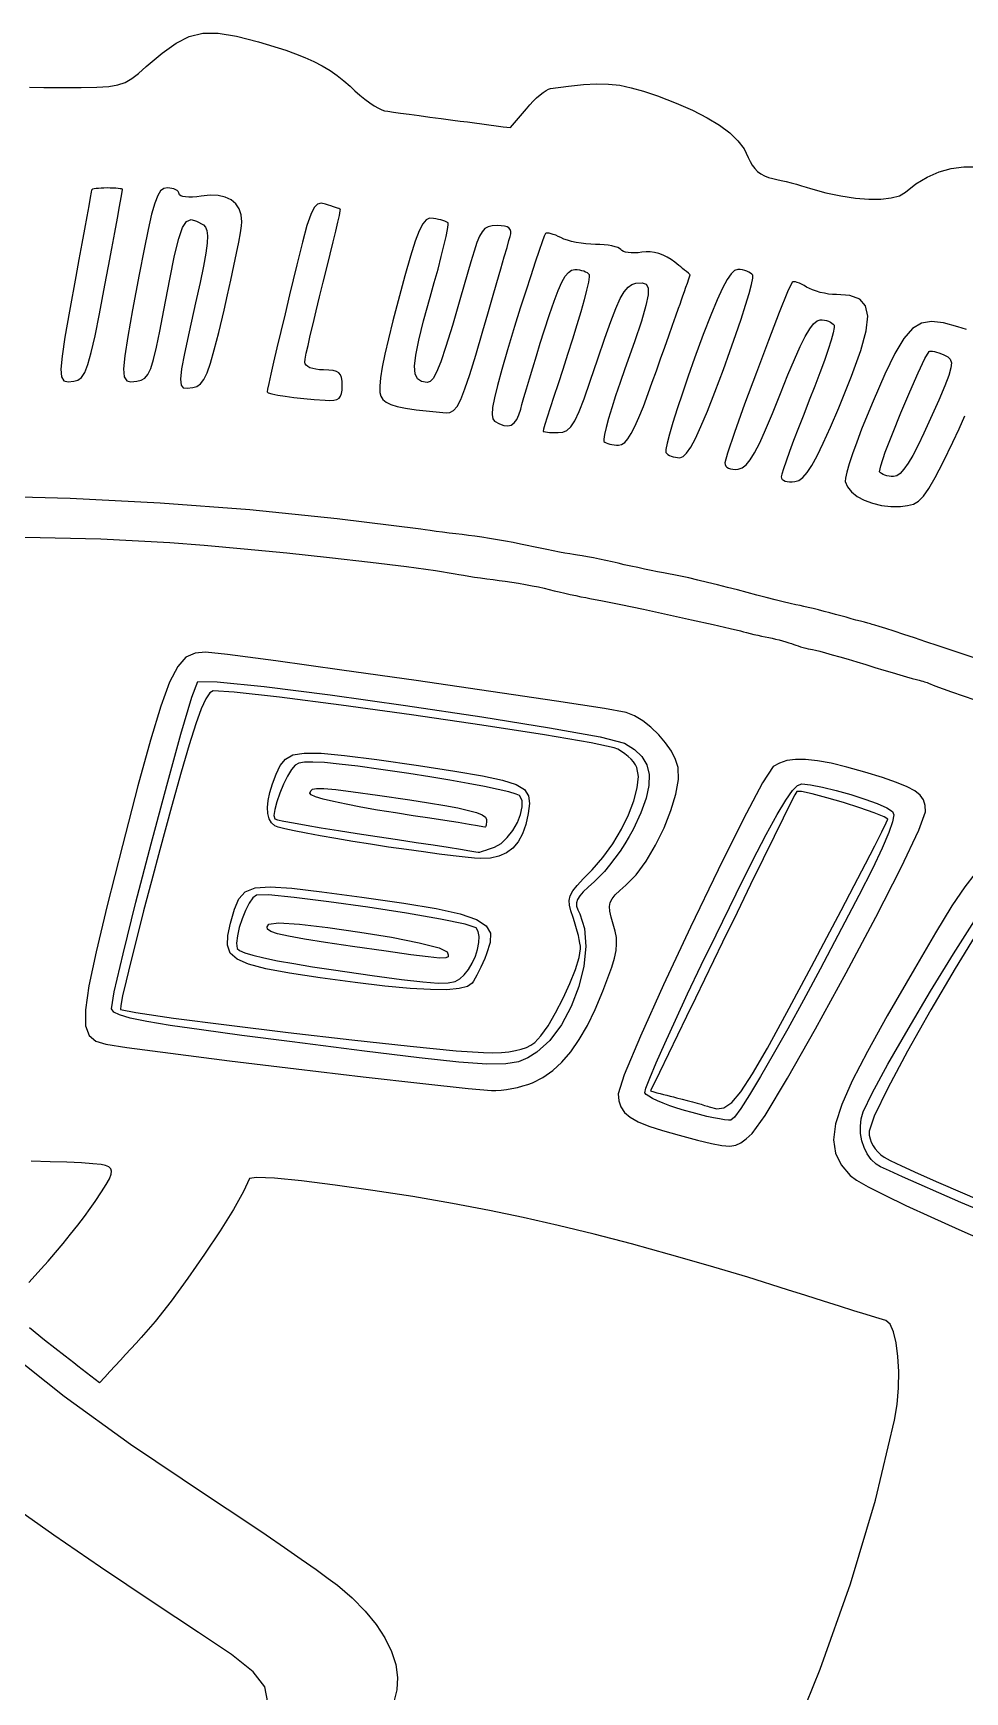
# Model space of a CAD drawing. Extents: x 7 to 348, y 3 to 340.
# Drawn here: x 180.3 to 222.2, y 265.6 to 340.3 of the extents above; entities that cross this region are included whole.
import ezdxf

# ---------------------------------------------------------------- set-up
doc = ezdxf.new("R2010")
doc.units = 0
doc.layers.get('0').update_dxf_attribs({"linetype": 'CONTINUOUS'})

msp = doc.modelspace()

# ---------------------------------------------------------------- linework, layer by layer
at = {"color": 7}
for points in [[(180.090061, 337.841666), (180.731578, 337.824976), (181.506137, 337.819994), (182.42048, 337.822167), (183.123061, 337.83592), (183.657756, 337.872059), (184.068443, 337.941397), (184.398999, 338.05475), (184.693295, 338.222931), (184.995216, 338.456754), (185.348632, 338.767034), (186.060416, 339.374979), (186.687737, 339.823063), (187.283288, 340.11742), (187.899765, 340.264181), (188.589869, 340.269481), (189.406293, 340.139451), (190.401736, 339.880224), (191.628889, 339.497934), (192.067143, 339.344609), (192.486785, 339.175548), (192.886104, 338.991708), (193.263376, 338.794048), (193.616893, 338.583526), (193.944934, 338.361101), (194.245783, 338.127732), (194.517727, 337.884377), (194.739692, 337.678161), (194.966409, 337.482417), (195.19151, 337.30167), (195.408629, 337.140446), (195.6114, 337.003267), (195.793453, 336.894659), (195.948424, 336.819147), (196.069949, 336.781254), (196.222685, 336.757231), (196.467109, 336.721468), (196.790584, 336.675703), (197.180471, 336.621673), (197.624133, 336.561116), (198.108928, 336.495768), (198.622223, 336.427368), (199.151373, 336.357653), (199.474322, 336.315355), (199.797269, 336.273056), (200.120219, 336.230757), (200.443169, 336.188458), (200.766118, 336.146159), (201.089065, 336.10386), (201.412015, 336.061561), (201.734965, 336.019262), (201.824717, 336.125928), (201.914472, 336.232593), (202.004224, 336.339259), (202.093977, 336.445925), (202.183732, 336.552591), (202.273484, 336.659256), (202.363239, 336.765922), (202.452992, 336.872588), (202.604723, 337.045121), (202.760766, 337.208242), (202.916671, 337.358225), (203.067982, 337.491347), (203.21025, 337.603881), (203.339025, 337.692103), (203.449854, 337.752289), (203.538286, 337.780714), (204.3423, 337.89241), (205.02433, 337.964688), (205.616389, 337.995318), (206.150498, 337.982067), (206.658681, 337.922709), (207.172955, 337.815011), (207.72534, 337.656742), (208.347855, 337.445673), (209.190723, 337.125289), (209.936453, 336.799422), (210.586264, 336.467249), (211.141375, 336.127944), (211.603011, 335.780684), (211.97239, 335.424645), (212.250728, 335.059003), (212.439253, 334.682935), (212.521983, 334.493957), (212.619909, 334.325451), (212.733311, 334.177174), (212.86247, 334.048883), (213.007674, 333.940335), (213.169198, 333.851286), (213.347328, 333.781493), (213.542344, 333.730712), (213.722441, 333.692059), (213.925841, 333.644821), (214.145557, 333.590831), (214.374611, 333.531922), (214.60602, 333.469928), (214.832802, 333.406682), (215.047977, 333.344017), (215.244559, 333.283767), (215.931155, 333.090719), (216.607983, 332.945359), (217.258062, 332.848367), (217.864413, 332.800423), (218.410062, 332.802201), (218.878026, 332.854394), (219.25133, 332.957675), (219.512992, 333.112726), (219.987735, 333.489708), (220.49451, 333.793739), (221.026073, 334.023317), (221.575184, 334.176941), (222.134597, 334.253108), (222.697068, 334.250314)], [(183.488626, 328.93), (183.647726, 329.781827), (183.796373, 330.579291), (183.931292, 331.304739), (184.049216, 331.940518), (184.146879, 332.468974), (184.22101, 332.872457), (184.268341, 333.133313), (184.285613, 333.233889), (184.272321, 333.248062), (184.232082, 333.261284), (184.167766, 333.273267), (184.08225, 333.283721), (183.9784, 333.292354), (183.859088, 333.298879), (183.727189, 333.303005), (183.585556, 333.304444), (183.443824, 333.302441), (183.311602, 333.296734), (183.191782, 333.287714), (183.087256, 333.275779), (183.000924, 333.261329), (182.935674, 333.244766), (182.894402, 333.226489), (182.880008, 333.206897), (182.865672, 333.110093), (182.824555, 332.870523), (182.759553, 332.504104), (182.673549, 332.026752), (182.569423, 331.454383), (182.450057, 330.802914), (182.318338, 330.088262), (182.177145, 329.326342), (181.889722, 327.766548), (181.683087, 326.585677), (181.556228, 325.732811), (181.508132, 325.157033), (181.537779, 324.807427), (181.644157, 324.633075), (181.82625, 324.583061), (182.083041, 324.606468), (182.273925, 324.658242), (182.436714, 324.776567), (182.583288, 324.99798), (182.725528, 325.35901), (182.875304, 325.896193), (183.044499, 326.646061), (183.244987, 327.645148), (183.488626, 328.93)], [(188.847315, 327.801111), (189.007637, 328.493676), (189.15737, 329.163469), (189.293221, 329.794136), (189.411904, 330.369325), (189.510128, 330.872681), (189.584604, 331.287851), (189.632048, 331.598482), (189.649179, 331.788221), (189.618894, 332.101531), (189.525487, 332.370251), (189.372119, 332.592403), (189.161951, 332.766008), (188.898146, 332.889088), (188.583864, 332.959665), (188.222266, 332.97576), (187.816515, 332.935394), (187.61857, 332.90867), (187.433907, 332.894175), (187.266563, 332.891466), (187.120584, 332.900139), (187.000007, 332.919753), (186.908877, 332.94988), (186.851236, 332.99009), (186.831114, 333.039955), (186.82022, 333.093083), (186.789026, 333.142647), (186.739713, 333.187562), (186.674464, 333.226743), (186.595467, 333.259105), (186.50491, 333.283566), (186.404981, 333.299037), (186.297872, 333.304444), (186.136971, 333.275354), (185.994424, 333.169966), (185.861362, 332.961113), (185.728912, 332.62162), (185.58821, 332.124319), (185.43038, 331.442038), (185.246558, 330.547605), (185.027872, 329.41385), (184.728395, 327.820177), (184.513037, 326.615221), (184.380649, 325.746447), (184.330097, 325.161315), (184.360233, 324.80729), (184.469919, 324.631835), (184.658008, 324.582411), (184.923362, 324.606482), (185.117303, 324.65253), (185.279307, 324.747264), (185.419292, 324.916811), (185.547178, 325.187295), (185.672877, 325.584841), (185.806311, 326.135576), (185.957396, 326.865624), (186.136049, 327.801111), (186.402461, 329.203513), (186.620743, 330.265578), (186.808717, 331.02574), (186.984205, 331.522432), (187.165036, 331.794087), (187.369029, 331.879138), (187.614007, 331.81602), (187.917796, 331.643165), (188.017415, 331.545551), (188.07984, 331.388877), (188.103123, 331.153884), (188.085343, 330.821313), (188.024584, 330.371903), (187.918894, 329.786397), (187.766342, 329.045533), (187.56499, 328.130053), (187.273983, 326.827599), (187.064664, 325.85283), (186.935536, 325.160008), (186.885103, 324.703395), (186.911858, 324.437253), (187.014316, 324.315841), (187.190975, 324.293424), (187.440336, 324.324261), (187.624785, 324.375118), (187.786476, 324.485442), (187.935562, 324.680319), (188.082199, 324.984839), (188.236538, 325.42409), (188.408728, 326.02316), (188.608925, 326.807138), (188.847315, 327.801111)], [(194.168889, 324.414444), (194.161833, 324.615822), (194.137139, 324.776042), (194.089514, 324.899514), (194.013667, 324.990648), (193.904306, 325.053854), (193.756139, 325.093542), (193.563875, 325.114121), (193.322222, 325.12), (193.144563, 325.126742), (192.982624, 325.146266), (192.838917, 325.177517), (192.71595, 325.21944), (192.616238, 325.270982), (192.54229, 325.331089), (192.496618, 325.398706), (192.481745, 325.472779), (192.499835, 325.609711), (192.549283, 325.865172), (192.62668, 326.224439), (192.728616, 326.672786), (192.851676, 327.195492), (192.992448, 327.777832), (193.147524, 328.405082), (193.313487, 329.06252), (193.47819, 329.713658), (193.629647, 330.322851), (193.764704, 330.876644), (193.880198, 331.361577), (193.972976, 331.764194), (194.039879, 332.071037), (194.077745, 332.268648), (194.083418, 332.343571), (194.059824, 332.356238), (194.013819, 332.37542), (193.948123, 332.400171), (193.865458, 332.429547), (193.768545, 332.462599), (193.66011, 332.498381), (193.542872, 332.535946), (193.419558, 332.574349), (193.223749, 332.615754), (193.058014, 332.580421), (192.906311, 332.428107), (192.752593, 332.118566), (192.580824, 331.611554), (192.37496, 330.866825), (192.118959, 329.844136), (191.79678, 328.50324), (191.592979, 327.645708), (191.402849, 326.841393), (191.230555, 326.108209), (191.080252, 325.464067), (190.956108, 324.926879), (190.862283, 324.514556), (190.802935, 324.245011), (190.782219, 324.136156), (190.840803, 324.089781), (191.006386, 324.038544), (191.263716, 323.984679), (191.59754, 323.930418), (191.992611, 323.877992), (192.433674, 323.829634), (192.905479, 323.787578), (193.392775, 323.754054), (193.613247, 323.747238), (193.788998, 323.757917), (193.924753, 323.790111), (194.025235, 323.847837), (194.095167, 323.935115), (194.13927, 324.055962), (194.162271, 324.214399), (194.168889, 324.414444)], [(200.501563, 326.883889), (200.722216, 327.645145), (200.93336, 328.374816), (201.129996, 329.055539), (201.307121, 329.669951), (201.459742, 330.200689), (201.58285, 330.630389), (201.671453, 330.941688), (201.720546, 331.117222), (201.747216, 331.246445), (201.749192, 331.353088), (201.724751, 331.4388), (201.671815, 331.50523), (201.588438, 331.554027), (201.47267, 331.586839), (201.322559, 331.605319), (201.136275, 331.611111), (200.920533, 331.600017), (200.742053, 331.558584), (200.591948, 331.474589), (200.461318, 331.335808), (200.341272, 331.130016), (200.222922, 330.844989), (200.09737, 330.468503), (199.955723, 329.988334), (199.495258, 328.38155), (199.125563, 327.121487), (198.831824, 326.167311), (198.599213, 325.478189), (198.412907, 325.013286), (198.258083, 324.731769), (198.119921, 324.592804), (197.983594, 324.555556), (197.727341, 324.59056), (197.547873, 324.709868), (197.446, 324.934921), (197.422519, 325.28716), (197.478266, 325.788027), (197.61404, 326.458963), (197.830652, 327.321411), (198.128913, 328.396811), (198.311556, 329.046969), (198.477525, 329.657797), (198.623507, 330.21562), (198.746186, 330.706761), (198.842243, 331.117546), (198.908365, 331.434298), (198.94123, 331.643344), (198.937533, 331.731006), (198.903646, 331.754823), (198.850007, 331.780883), (198.779367, 331.808343), (198.694472, 331.836359), (198.598073, 331.864082), (198.49292, 331.89067), (198.381758, 331.915277), (198.267337, 331.937059), (198.09458, 331.940674), (197.938904, 331.867795), (197.788093, 331.689856), (197.629921, 331.378291), (197.452175, 330.904534), (197.242633, 330.240018), (196.989076, 329.356177), (196.679287, 328.224444), (196.440826, 327.320605), (196.242762, 326.52286), (196.085006, 325.830732), (195.967471, 325.24374), (195.890069, 324.761405), (195.852714, 324.383247), (195.855254, 324.108786), (195.897726, 323.937542), (195.999083, 323.78936), (196.145528, 323.664743), (196.352558, 323.559763), (196.635669, 323.470489), (197.010359, 323.392993), (197.492126, 323.323347), (198.096463, 323.257621), (198.838871, 323.191887), (199.016894, 323.203918), (199.178737, 323.289529), (199.33675, 323.476139), (199.503276, 323.791169), (199.690668, 324.26204), (199.91127, 324.91617), (200.177431, 325.780979), (200.501563, 326.883889)], [(207.937314, 324.061667), (208.11674, 324.560089), (208.304946, 325.084437), (208.496326, 325.618991), (208.685271, 326.148029), (208.866176, 326.655829), (209.033432, 327.126673), (209.181429, 327.544837), (209.30456, 327.894601), (209.370518, 328.082676), (209.436476, 328.270751), (209.502434, 328.458826), (209.56839, 328.646901), (209.634348, 328.834976), (209.700306, 329.023051), (209.766264, 329.211126), (209.832222, 329.399201), (209.745351, 329.469794), (209.658483, 329.540387), (209.571615, 329.61098), (209.484745, 329.681572), (209.397874, 329.752165), (209.311006, 329.822758), (209.224138, 329.893351), (209.137267, 329.963944), (208.965058, 330.091312), (208.786699, 330.198866), (208.603192, 330.286306), (208.415526, 330.353337), (208.224696, 330.399659), (208.031698, 330.424975), (207.837526, 330.428988), (207.643174, 330.4114), (207.479677, 330.392638), (207.321415, 330.384414), (207.172264, 330.386248), (207.036091, 330.397647), (206.916774, 330.418134), (206.818185, 330.447224), (206.744203, 330.484434), (206.698695, 330.52928), (206.6493, 330.57652), (206.564171, 330.620591), (206.447963, 330.660528), (206.305331, 330.695367), (206.140931, 330.724143), (205.959419, 330.745891), (205.765451, 330.759646), (205.563679, 330.764444), (205.35324, 330.77067), (205.134424, 330.788515), (204.913634, 330.816729), (204.697265, 330.854061), (204.491714, 330.899258), (204.303376, 330.951069), (204.138654, 331.008243), (204.003941, 331.069529), (203.886861, 331.128249), (203.772677, 331.178069), (203.664239, 331.218254), (203.564405, 331.248068), (203.476027, 331.266777), (203.401955, 331.273643), (203.345051, 331.267931), (203.308162, 331.248903), (203.257235, 331.141084), (203.160091, 330.88089), (203.022406, 330.48543), (202.849855, 329.971809), (202.648114, 329.357137), (202.422859, 328.658521), (202.179764, 327.893068), (201.924505, 327.077887), (201.600782, 326.020877), (201.342952, 325.140918), (201.148089, 324.424284), (201.013277, 323.85725), (200.935587, 323.426091), (200.912106, 323.117082), (200.939905, 322.916499), (201.016063, 322.810615), (201.241657, 322.685851), (201.44232, 322.614954), (201.619417, 322.598554), (201.774321, 322.637285), (201.908396, 322.731775), (202.023009, 322.882655), (202.119535, 323.090556), (202.199336, 323.356109), (202.255075, 323.568176), (202.341271, 323.874582), (202.453593, 324.26086), (202.587708, 324.71254), (202.739286, 325.215152), (202.903991, 325.754227), (203.077499, 326.315295), (203.255471, 326.883887), (203.492379, 327.618236), (203.69981, 328.219145), (203.883246, 328.697563), (204.048162, 329.06444), (204.20004, 329.330728), (204.344355, 329.507376), (204.486589, 329.605334), (204.632219, 329.635556), (204.737468, 329.631032), (204.84106, 329.618069), (204.94034, 329.597577), (205.032655, 329.570461), (205.115352, 329.537632), (205.185778, 329.499999), (205.241277, 329.458471), (205.279199, 329.413956), (205.284138, 329.300521), (205.245149, 329.061467), (205.166189, 328.711552), (205.051231, 328.265535), (204.904247, 327.738175), (204.72921, 327.14423), (204.530085, 326.49846), (204.310852, 325.815622), (204.088766, 325.135868), (203.881468, 324.498933), (203.693505, 323.918957), (203.529421, 323.410079), (203.39376, 322.986438), (203.291067, 322.662175), (203.225891, 322.451427), (203.202777, 322.368334), (203.216183, 322.354161), (203.255575, 322.340939), (203.318178, 322.328955), (203.401216, 322.318502), (203.501902, 322.309869), (203.617455, 322.303344), (203.745095, 322.299218), (203.882041, 322.297778), (204.095607, 322.316648), (204.281524, 322.392078), (204.454994, 322.55231), (204.631231, 322.825584), (204.825445, 323.240139), (205.052843, 323.824216), (205.328636, 324.606053), (205.668033, 325.613891), (205.985367, 326.551816), (206.253072, 327.303186), (206.481291, 327.888115), (206.680158, 328.32672), (206.859813, 328.639114), (207.030393, 328.845413), (207.202038, 328.965732), (207.384887, 329.020186), (207.658693, 329.03863), (207.844895, 328.97927), (207.939296, 328.809653), (207.937602, 328.497328), (207.835819, 328.009843), (207.629653, 327.314745), (207.314904, 326.379582), (206.887386, 325.171902), (206.667811, 324.545826), (206.469657, 323.955062), (206.296782, 323.413019), (206.153046, 322.933104), (206.042305, 322.528726), (205.968417, 322.213292), (205.935244, 322.000211), (205.946646, 321.90289), (205.990723, 321.86883), (206.051204, 321.837055), (206.12538, 321.80826), (206.210543, 321.783142), (206.30399, 321.762396), (206.403005, 321.746716), (206.504884, 321.736798), (206.606919, 321.733338), (206.741883, 321.763589), (206.879791, 321.857843), (207.023648, 322.021356), (207.176455, 322.259379), (207.341216, 322.577169), (207.520927, 322.979978), (207.718595, 323.473061), (207.937314, 324.061667)], [(211.32318, 325.142141), (211.616863, 325.945591), (211.8845, 326.705402), (212.120689, 327.404209), (212.320028, 328.024649), (212.477107, 328.549359), (212.586525, 328.960975), (212.642876, 329.242134), (212.640618, 329.375474), (212.598059, 329.427719), (212.538496, 329.476459), (212.464658, 329.520627), (212.379266, 329.559157), (212.285044, 329.590981), (212.184714, 329.615035), (212.081, 329.630249), (211.976767, 329.635556), (211.826825, 329.591223), (211.66521, 329.447906), (211.484365, 329.190125), (211.276729, 328.802401), (211.034746, 328.269254), (210.750858, 327.575206), (210.417509, 326.704778), (210.027139, 325.642489), (209.739625, 324.835463), (209.477257, 324.073098), (209.245361, 323.372759), (209.049262, 322.751808), (208.894276, 322.227609), (208.785734, 321.817525), (208.728956, 321.53892), (208.729239, 321.409156), (208.768936, 321.360891), (208.82505, 321.315865), (208.894988, 321.275061), (208.976155, 321.239467), (209.065961, 321.210067), (209.161812, 321.187848), (209.261117, 321.173793), (209.361284, 321.168888), (209.504396, 321.217046), (209.664901, 321.369474), (209.848687, 321.63811), (210.061652, 322.034889), (210.309689, 322.571746), (210.598687, 323.260616), (210.934546, 324.113436), (211.32318, 325.142141)], [(216.510895, 323.417816), (217.090992, 324.842387), (217.502726, 325.984897), (217.745502, 326.87374), (217.818724, 327.537307), (217.721798, 328.00399), (217.454127, 328.302183), (217.015116, 328.460278), (216.40417, 328.506667), (216.233482, 328.513649), (216.052631, 328.533661), (215.867124, 328.565298), (215.68246, 328.607158), (215.504147, 328.657837), (215.337686, 328.715933), (215.188583, 328.780043), (215.062339, 328.848762), (214.950223, 328.91482), (214.84161, 328.971299), (214.739166, 329.017333), (214.645553, 329.052053), (214.563435, 329.074591), (214.495479, 329.08408), (214.444351, 329.079649), (214.412711, 329.060432), (214.212706, 328.635867), (213.8366, 327.70729), (213.346916, 326.442307), (212.80617, 325.008528), (212.276876, 323.573559), (211.821556, 322.305009), (211.502727, 321.370486), (211.382906, 320.937598), (211.394477, 320.860243), (211.427497, 320.793382), (211.480324, 320.737779), (211.551328, 320.694198), (211.638876, 320.663403), (211.741343, 320.646159), (211.85709, 320.64323), (211.984494, 320.655377), (212.161292, 320.71369), (212.337825, 320.845152), (212.522988, 321.065659), (212.725672, 321.391105), (212.954771, 321.837387), (213.219177, 322.420399), (213.52779, 323.156038), (213.889494, 324.060198), (214.223936, 324.893738), (214.51901, 325.593676), (214.778452, 326.166952), (215.005988, 326.620506), (215.205347, 326.961279), (215.38026, 327.19621), (215.534457, 327.33224), (215.671668, 327.376309), (215.770598, 327.371649), (215.868814, 327.357716), (215.963746, 327.335502), (216.052815, 327.305997), (216.133451, 327.270189), (216.203081, 327.229072), (216.259133, 327.183634), (216.299031, 327.134867), (216.303434, 327.021971), (216.257725, 326.79274), (216.166477, 326.461049), (216.03425, 326.040776), (215.865608, 325.545799), (215.665115, 324.989995), (215.437325, 324.387242), (215.186808, 323.751418), (214.933225, 323.114324), (214.696655, 322.507935), (214.482276, 321.946384), (214.295262, 321.443802), (214.140796, 321.014322), (214.024052, 320.672076), (213.950209, 320.431197), (213.924442, 320.305816), (213.936916, 320.246375), (213.972651, 320.19448), (214.029146, 320.151012), (214.103898, 320.116853), (214.194398, 320.092884), (214.298143, 320.079987), (214.412627, 320.079055), (214.535343, 320.090945), (214.715203, 320.14891), (214.896364, 320.279043), (215.087759, 320.496389), (215.298322, 320.815989), (215.536983, 321.252891), (215.812678, 321.822136), (216.134338, 322.538769), (216.510895, 323.417816)], [(222.255145, 326.931571), (221.873132, 327.057481), (221.223016, 327.237628), (220.686497, 327.303107), (220.231504, 327.225826), (219.825962, 326.97769), (219.437797, 326.530605), (219.034936, 325.856476), (218.585302, 324.927211), (218.056827, 323.714715), (217.789131, 323.070192), (217.542897, 322.450717), (217.323266, 321.871146), (217.135374, 321.346341), (216.98436, 320.89116), (216.875366, 320.520461), (216.813525, 320.249104), (216.803986, 320.091948), (216.89986, 319.851278), (217.083431, 319.627765), (217.341487, 319.427333), (217.660818, 319.255906), (218.028212, 319.119408), (218.430461, 319.023762), (218.854353, 318.974892), (219.286675, 318.978722), (219.607469, 319.011801), (219.87142, 319.078092), (220.103316, 319.207972), (220.327948, 319.431819), (220.570106, 319.780012), (220.854572, 320.282928), (221.206139, 320.970946), (221.649586, 321.874444)], [(218.348151, 320.533889), (218.400111, 320.805652), (218.606949, 321.411206), (218.923627, 322.241379), (219.305116, 323.186996), (219.706371, 324.138885), (220.082364, 324.987871), (220.388059, 325.624783), (220.578418, 325.940445), (220.612597, 325.958298), (220.66631, 325.964854), (220.73682, 325.960691), (220.821385, 325.946386), (220.917276, 325.922518), (221.021755, 325.889668), (221.132081, 325.848413), (221.245523, 325.799333), (221.417221, 325.708329), (221.530689, 325.599704), (221.579748, 325.444081), (221.558214, 325.212081), (221.45991, 324.874328), (221.278662, 324.401445), (221.008284, 323.764053), (220.642601, 322.932777), (220.345454, 322.276904), (220.08069, 321.72597), (219.84488, 321.274586), (219.634587, 320.917359), (219.446376, 320.6489), (219.276817, 320.463818), (219.122475, 320.356722), (218.979919, 320.322222), (218.875599, 320.326543), (218.773335, 320.338924), (218.675729, 320.358499), (218.585361, 320.384399), (218.504829, 320.415756), (218.436723, 320.451702), (218.383635, 320.491369), (218.348151, 320.533889)], [(221.649586, 321.874444), (221.926723, 322.461816), (222.186607, 323.048499)], [(222.56117, 312.184934), (222.060079, 312.347221), (221.52868, 312.521992), (220.98, 312.705143), (220.435661, 312.887591), (219.916705, 313.060348), (219.435288, 313.219448), (219.003564, 313.360935), (218.633683, 313.480837), (218.337805, 313.575198), (218.128082, 313.640049), (218.016667, 313.671433), (217.936933, 313.690878), (217.818008, 313.721496), (217.665681, 313.761735), (217.485736, 313.810026), (217.283964, 313.864814), (217.066151, 313.924529), (216.838087, 313.987612), (216.605556, 314.052498), (216.364385, 314.118998), (216.111557, 314.186708), (215.854593, 314.253742), (215.601022, 314.31821), (215.358362, 314.378224), (215.134142, 314.4319), (214.935884, 314.477346), (214.771111, 314.512678), (214.586179, 314.553005), (214.330139, 314.612762), (214.014569, 314.689067), (213.651042, 314.779022), (213.251136, 314.879739), (212.826425, 314.988327), (212.388484, 315.101896), (211.948889, 315.21755), (211.503534, 315.333755), (211.049085, 315.448899), (210.598275, 315.559976), (210.163833, 315.663986), (209.758497, 315.757933), (209.394998, 315.838806), (209.086069, 315.903613), (208.844444, 315.949344), (208.6201, 315.989708), (208.360699, 316.039122), (208.075499, 316.095665), (207.773764, 316.157418), (207.464753, 316.222453), (207.157726, 316.288852), (206.861943, 316.354689), (206.586667, 316.418045), (206.316529, 316.47995), (206.035473, 316.541627), (205.751729, 316.601452), (205.473523, 316.657788), (205.209084, 316.709008), (204.966638, 316.753479), (204.754415, 316.789571), (204.580642, 316.815654), (204.405174, 316.841842), (204.188094, 316.878237), (203.937972, 316.923187), (203.663369, 316.975039), (203.372864, 317.032143), (203.075018, 317.092844), (202.7784, 317.155493), (202.49158, 317.218436), (202.193339, 317.282457), (201.863991, 317.348195), (201.514394, 317.413781), (201.155416, 317.477346), (200.797919, 317.537023), (200.452767, 317.590941), (200.130825, 317.637233), (199.842953, 317.674031), (199.565373, 317.707117), (199.272934, 317.742772), (198.974425, 317.779874), (198.678642, 317.817301), (198.394382, 317.853928), (198.130439, 317.888634), (197.895608, 317.920295), (197.698682, 317.947789), (193.943848, 318.425502), (190.004632, 318.816879), (185.96783, 319.118459), (181.920233, 319.326779), (177.948635, 319.438376)], [(179.877585, 317.599237), (183.307987, 317.512308), (186.402909, 317.353414), (187.95996, 317.2336), (189.752187, 317.073421), (191.668959, 316.885014), (193.599644, 316.680514), (195.433609, 316.472058), (197.060222, 316.271776), (198.368852, 316.091811), (199.248863, 315.944297), (199.416515, 315.91251), (199.623028, 315.876848), (199.860298, 315.838522), (200.120225, 315.798743), (200.394703, 315.758719), (200.675629, 315.719662), (200.954902, 315.682778), (201.224419, 315.649281), (201.499696, 315.61347), (201.795479, 315.569954), (202.102506, 315.520407), (202.411516, 315.466506), (202.713251, 315.409926), (202.998451, 315.352338), (203.257853, 315.295425), (203.482197, 315.240855), (203.697902, 315.186406), (203.932539, 315.129834), (204.178589, 315.072792), (204.428522, 315.016928), (204.67482, 314.963899), (204.909953, 314.915348), (205.126404, 314.872933), (205.316641, 314.838302), (205.876957, 314.732003), (206.708866, 314.562638), (207.717475, 314.350751), (208.807897, 314.116874), (209.885246, 313.881551), (210.854634, 313.665315), (211.621172, 313.488704), (212.089975, 313.372259), (212.217759, 313.338149), (212.364811, 313.300842), (212.525918, 313.261551), (212.695872, 313.221479), (212.869461, 313.181841), (213.041481, 313.143839), (213.206722, 313.108686), (213.359975, 313.077588), (213.510345, 313.046221), (213.667332, 313.0103), (213.826302, 312.971083), (213.982627, 312.929836), (214.131677, 312.887819), (214.268818, 312.846292), (214.389425, 312.806524), (214.488863, 312.769776), (214.582542, 312.734462), (214.686639, 312.698812), (214.797682, 312.663793), (214.912197, 312.630387), (215.026711, 312.599562), (215.137754, 312.5723), (215.241852, 312.549553), (215.33553, 312.532309), (215.46089, 312.506175), (215.655787, 312.457946), (215.91038, 312.390377), (216.21483, 312.306226), (216.559297, 312.208256), (216.933944, 312.09923), (217.328931, 311.981908), (217.734419, 311.859051), (218.139907, 311.735528), (218.534894, 311.6163), (218.909542, 311.504261), (219.254008, 311.402302), (219.558458, 311.313323), (219.813051, 311.240219), (220.007948, 311.185883), (220.133308, 311.153207), (220.218347, 311.132267), (220.29768, 311.111551), (220.369573, 311.091627), (220.432289, 311.073), (220.484088, 311.056236), (220.523237, 311.041843), (220.547988, 311.030384), (220.556624, 311.022369), (220.836614, 310.907762), (221.579211, 310.639529), (222.63836, 310.267837)], [(202.728353, 293.049404), (203.197339, 293.285822), (203.639214, 293.593678), (204.057109, 293.977043), (204.454153, 294.439989), (204.833477, 294.986589), (205.198212, 295.620906), (205.55149, 296.347018), (205.896439, 297.168991), (206.123503, 297.760853), (206.295741, 298.247861), (206.416526, 298.651645), (206.489249, 298.993842), (206.517302, 299.296085), (206.504038, 299.580009), (206.452857, 299.867247), (206.367143, 300.179432), (206.272943, 300.501623), (206.214816, 300.760181), (206.198278, 300.972217), (206.228848, 301.154843), (206.312036, 301.32517), (206.453356, 301.500306), (206.658326, 301.697365), (206.932459, 301.933458), (207.393021, 302.405996), (207.84616, 303.023335), (208.271734, 303.740083), (208.649601, 304.510858), (208.959625, 305.290271), (209.181663, 306.032939), (209.295577, 306.693474), (209.28124, 307.22649), (209.170849, 307.585751), (208.97911, 307.962021), (208.720676, 308.339764), (208.4102, 308.703449), (208.062342, 309.037547), (207.69175, 309.32652), (207.313081, 309.554838), (206.940988, 309.70697), (205.96783, 309.880231), (203.806772, 310.214177), (200.852888, 310.652154), (197.501256, 311.137526), (194.146952, 311.61364), (191.185058, 312.023853), (189.010646, 312.311522), (188.018793, 312.42), (187.541868, 312.374935), (187.134633, 312.187875), (186.763646, 311.781026), (186.395462, 311.076591), (185.996636, 309.996775), (185.533733, 308.463781), (184.973304, 306.399813), (184.281911, 303.727076), (183.595007, 301.016546), (183.092223, 298.937291), (182.766075, 297.40111), (182.609089, 296.319801), (182.613774, 295.605166), (182.772671, 295.169003), (183.078289, 294.923114), (183.523153, 294.779294), (184.467204, 294.632631), (186.433686, 294.372665), (189.086479, 294.03977), (192.089459, 293.67432), (195.106496, 293.316685), (197.801473, 293.007243), (199.838262, 292.786362), (200.88074, 292.694416), (201.085617, 292.696392), (201.313099, 292.713297), (201.55561, 292.743808), (201.805571, 292.786472), (202.055405, 292.839834), (202.297535, 292.90244), (202.52438, 292.972826), (202.728353, 293.049404)], [(191.913324, 294.885912), (189.651713, 295.177932), (187.83913, 295.422455), (186.429012, 295.627964), (185.374796, 295.802947), (184.629927, 295.955892), (184.147841, 296.095285), (183.881976, 296.229608), (183.785778, 296.367355), (183.910306, 297.137712), (184.303503, 298.843088), (184.882536, 301.168983), (185.564563, 303.800894), (186.266751, 306.424324), (186.906261, 308.724771), (187.400257, 310.387738), (187.665902, 311.09872), (188.538002, 311.091354), (190.657511, 310.870157), (193.61903, 310.49363), (197.017169, 310.020262), (200.446536, 309.508545), (203.501738, 309.01697), (205.777383, 308.604025), (206.868079, 308.328207), (207.320631, 308.04634), (207.655897, 307.723819), (207.874754, 307.351769), (207.97809, 306.921309), (207.966773, 306.423568), (207.841698, 305.849661), (207.603736, 305.190714), (207.253772, 304.437852), (207.084109, 304.124563), (206.886754, 303.798385), (206.668827, 303.468885), (206.437436, 303.145625), (206.199698, 302.838166), (205.962724, 302.556074), (205.733627, 302.308912), (205.519522, 302.106243), (205.230315, 301.849034), (205.009713, 301.63455), (204.852818, 301.452049), (204.754726, 301.290781), (204.710538, 301.140001), (204.715364, 300.988964), (204.76429, 300.826921), (204.85242, 300.643129), (205.071139, 299.982913), (205.12565, 299.182609), (205.032475, 298.295602), (204.808128, 297.37527), (204.469128, 296.474995), (204.031991, 295.648163), (203.513241, 294.94815), (202.929391, 294.428345), (202.521004, 294.16791), (202.095185, 293.987454), (201.522276, 293.892365), (200.672618, 293.888019), (199.416554, 293.97982), (197.624423, 294.173148), (195.166564, 294.473382), (191.913324, 294.885912)], [(202.835804, 294.857943), (203.109692, 295.150534), (203.429833, 295.614592), (203.770715, 296.197853), (204.106825, 296.848056), (204.412655, 297.512938), (204.66269, 298.140233), (204.831419, 298.677677), (204.893333, 299.073011), (204.886419, 299.185742), (204.86655, 299.327951), (204.835153, 299.493875), (204.793616, 299.677757), (204.743324, 299.873831), (204.685674, 300.076339), (204.622056, 300.27952), (204.553862, 300.477611), (204.449398, 300.781977), (204.387416, 301.031269), (204.376861, 301.248024), (204.426631, 301.454769), (204.545669, 301.674036), (204.7429, 301.928349), (205.027256, 302.240247), (205.407664, 302.632254), (205.897322, 303.188198), (206.342894, 303.80331), (206.732508, 304.450592), (207.054303, 305.103045), (207.296408, 305.733667), (207.446959, 306.31546), (207.494093, 306.821425), (207.425939, 307.22456), (207.364694, 307.349387), (207.275924, 307.477984), (207.163831, 307.606672), (207.03262, 307.731764), (206.8865, 307.84958), (206.729671, 307.956438), (206.566344, 308.048652), (206.400716, 308.12254), (205.374085, 308.345786), (203.269215, 308.69984), (200.449739, 309.13311), (197.27928, 309.59401), (194.121467, 310.030944), (191.339927, 310.392326), (189.298292, 310.626562), (188.360185, 310.682067), (188.203561, 310.583896), (188.028326, 310.325259), (187.823238, 309.872693), (187.577047, 309.192738), (187.27851, 308.251931), (186.916376, 307.016805), (186.4794, 305.453898), (185.956335, 303.529752), (185.577285, 302.109841), (185.228778, 300.780072), (184.918076, 299.569911), (184.652443, 298.508829), (184.439139, 297.626301), (184.285424, 296.951789), (184.198562, 296.514768), (184.185806, 296.344707), (184.87274, 296.20179), (186.567984, 295.956321), (188.960915, 295.645278), (191.740906, 295.305635), (194.597325, 294.974366), (197.219547, 294.688446), (199.296946, 294.484848), (200.518895, 294.400549), (200.947898, 294.399702), (201.329157, 294.413869), (201.666633, 294.44383), (201.964284, 294.490369), (202.226071, 294.554272), (202.455947, 294.636317), (202.657874, 294.737288), (202.835804, 294.857943)], [(195.438889, 303.775451), (194.637993, 303.902384), (193.87691, 304.029652), (193.173291, 304.153841), (192.544787, 304.27153), (192.009056, 304.3793), (191.583745, 304.473737), (191.286508, 304.551416), (191.135, 304.608921), (190.983043, 304.744255), (190.876586, 304.926913), (190.815589, 305.155267), (190.800011, 305.427699), (190.829822, 305.742583), (190.904972, 306.098298), (191.025427, 306.493223), (191.191148, 306.925732), (191.378194, 307.32178), (191.606955, 307.610431), (191.9443, 307.795738), (192.457107, 307.881754), (193.212243, 307.872525), (194.276579, 307.772099), (195.716991, 307.584526), (197.600347, 307.313855), (199.233087, 307.069617), (200.476677, 306.861444), (201.380629, 306.667755), (201.994468, 306.466957), (202.367707, 306.237471), (202.549862, 305.957709), (202.590454, 305.606086), (202.538996, 305.161016), (202.431585, 304.666687), (202.280706, 304.243257), (202.085327, 303.889746), (201.844405, 303.605167), (201.556908, 303.388539), (201.221797, 303.238879), (200.838034, 303.1552), (200.404586, 303.136517), (200.120134, 303.154946), (199.698872, 303.196171), (199.161169, 303.257571), (198.527393, 303.33652), (197.817907, 303.430404), (197.053084, 303.536601), (196.253286, 303.65249), (195.438889, 303.775451)], [(201.020886, 303.647368), (201.316243, 303.816001), (201.595093, 304.075679), (201.843654, 304.398147), (202.048147, 304.755132), (202.194792, 305.118378), (202.26981, 305.459618), (202.259424, 305.750592), (202.149854, 305.963035), (201.996523, 306.034784), (201.667728, 306.129763), (201.183951, 306.243886), (200.565667, 306.37307), (199.833354, 306.51323), (199.007496, 306.660282), (198.108564, 306.810142), (197.157041, 306.958729), (195.911462, 307.142326), (194.876033, 307.284385), (194.032488, 307.38627), (193.362552, 307.449355), (192.847956, 307.475009), (192.470425, 307.464595), (192.211689, 307.419485), (192.053478, 307.341047), (191.884656, 307.145442), (191.702851, 306.845013), (191.522215, 306.4769), (191.356892, 306.078238), (191.22103, 305.686172), (191.128771, 305.337839), (191.09427, 305.07038), (191.131664, 304.920935), (191.248126, 304.882395), (191.533958, 304.819885), (191.970234, 304.736672), (192.538031, 304.636023), (193.218421, 304.521207), (193.99248, 304.395488), (194.841283, 304.262135), (195.745902, 304.124414), (196.649066, 303.988574), (197.493698, 303.860618), (198.261168, 303.743428), (198.932834, 303.639897), (199.49007, 303.552914), (199.914239, 303.485367), (200.186711, 303.440143), (200.28885, 303.420134), (200.313205, 303.419005), (200.362755, 303.428262), (200.434488, 303.44686), (200.525408, 303.473869), (200.632512, 303.508339), (200.752792, 303.549346), (200.883249, 303.595961), (201.020886, 303.647368)], [(212.612089, 290.759444), (213.202068, 291.579924), (214.205594, 293.245656), (215.47096, 295.475256), (216.846458, 297.987342), (218.180375, 300.500531), (219.321002, 302.733442), (220.116631, 304.404691), (220.415556, 305.232901), (220.39549, 305.522701), (220.322417, 305.768192), (220.177052, 305.982017), (219.940101, 306.176821), (219.592277, 306.365244), (219.114285, 306.559926), (218.486835, 306.773512), (217.690638, 307.018645), (216.880104, 307.247744), (216.169534, 307.419383), (215.551027, 307.534045), (215.016675, 307.592205), (214.558575, 307.594463), (214.168826, 307.541061), (213.839518, 307.432603), (213.562748, 307.269563), (213.083459, 306.537117), (212.208926, 304.891163), (211.080672, 302.630273), (209.840212, 300.053008), (208.629067, 297.457947), (207.588747, 295.143654), (206.860778, 293.408701), (206.586672, 292.551657), (206.613681, 292.232486), (206.703795, 291.956357), (206.870633, 291.71401), (207.127814, 291.496183), (207.488957, 291.293615), (207.967684, 291.09705), (208.577612, 290.897225), (209.332364, 290.684881), (210.155759, 290.466997), (210.782617, 290.312249), (211.252147, 290.221526), (211.60355, 290.195731), (211.876042, 290.235742), (212.108824, 290.342455), (212.341104, 290.516767), (212.612089, 290.759444)], [(196.567778, 305.184423), (195.754625, 305.314404), (195.009234, 305.444977), (194.344905, 305.573091), (193.774949, 305.695694), (193.312672, 305.809737), (192.971378, 305.91217), (192.764376, 305.999941), (192.704974, 306.07), (192.747985, 306.179618), (192.833501, 306.254294), (193.014439, 306.290537), (193.343728, 306.284836), (193.874283, 306.23372), (194.659027, 306.133678), (195.750886, 305.981216), (197.202778, 305.772837), (198.056551, 305.644674), (198.779209, 305.524529), (199.376084, 305.411051), (199.852492, 305.302889), (200.213764, 305.198695), (200.465222, 305.097118), (200.612194, 304.996808), (200.66, 304.896416), (200.658589, 304.821), (200.654468, 304.75189), (200.647949, 304.690512), (200.639313, 304.638289), (200.628871, 304.596645), (200.616876, 304.567003), (200.60364, 304.550775), (200.589473, 304.549364), (200.494657, 304.568047), (200.250309, 304.609271), (199.872927, 304.670446), (199.379005, 304.74896), (198.785034, 304.842218), (198.107517, 304.947605), (197.362942, 305.062526), (196.567778, 305.184423)], [(209.567094, 291.796876), (209.228213, 291.900336), (208.907891, 292.009384), (208.613437, 292.120735), (208.352159, 292.231109), (208.13137, 292.337222), (207.958377, 292.435791), (207.84049, 292.523534), (207.785019, 292.597168), (207.831298, 292.799522), (208.005034, 293.256174), (208.293089, 293.937975), (208.682325, 294.815776), (209.159602, 295.86043), (209.711781, 297.042786), (210.325727, 298.333693), (210.988298, 299.704006), (211.889834, 301.542001), (212.637167, 303.036904), (213.247447, 304.218927), (213.737836, 305.118282), (214.125491, 305.765189), (214.427565, 306.189857), (214.661217, 306.422498), (214.843606, 306.493333), (215.242879, 306.455468), (215.779186, 306.352471), (216.399951, 306.200243), (217.052607, 306.014684), (217.684581, 305.811696), (218.243305, 305.607178), (218.676206, 305.417031), (218.930714, 305.257155), (218.985854, 305.095865), (218.936288, 304.786552), (218.768439, 304.299606), (218.468733, 303.605407), (218.023601, 302.674336), (217.419468, 301.476777), (216.642758, 299.983113), (215.679903, 298.163725), (214.926458, 296.762839), (214.217823, 295.473476), (213.567467, 294.318456), (212.988866, 293.3206), (212.495488, 292.502717), (212.100806, 291.887633), (211.818291, 291.498164), (211.661412, 291.357123), (211.543217, 291.358252), (211.366814, 291.378431), (211.140794, 291.415772), (210.873749, 291.468474), (210.574266, 291.534731), (210.250936, 291.612741), (209.912348, 291.700701), (209.567094, 291.796876)], [(215.290487, 298.281313), (215.979852, 299.582899), (216.622966, 300.80335), (217.205758, 301.915508), (217.71415, 302.892226), (218.134068, 303.706344), (218.451436, 304.330712), (218.65218, 304.738176), (218.722222, 304.901583), (218.551768, 305.014432), (218.101181, 305.195416), (217.461617, 305.416701), (216.724238, 305.650465), (215.980202, 305.868886), (215.320668, 306.044134), (214.836798, 306.148387), (214.619747, 306.153806), (214.534022, 305.997709), (214.326112, 305.588106), (214.009715, 304.952843), (213.598534, 304.11976), (213.106262, 303.116694), (212.546602, 301.97149), (211.933248, 300.711986), (211.279904, 299.36602), (210.874585, 298.529708), (210.469266, 297.693399), (210.063946, 296.857087), (209.65863, 296.020775), (209.253311, 295.184463), (208.847992, 294.348151), (208.442673, 293.511842), (208.037354, 292.67553), (208.184812, 292.637659), (208.332268, 292.599787), (208.479726, 292.561916), (208.627184, 292.524045), (208.77464, 292.48617), (208.922098, 292.448299), (209.069553, 292.410428), (209.217012, 292.372556), (209.45974, 292.309581), (209.697317, 292.246741), (209.923753, 292.185705), (210.133046, 292.12814), (210.319202, 292.075715), (210.476225, 292.030096), (210.59812, 291.992953), (210.678889, 291.965944), (211.022957, 291.877349), (211.347152, 291.921472), (211.694604, 292.157384), (212.108452, 292.644158), (212.63183, 293.440866), (213.307871, 294.606574), (214.179712, 296.200359), (215.290487, 298.281313)], [(222.653324, 302.461515), (222.181598, 301.865451), (221.6044, 301.002373), (220.8671, 299.796287), (219.915065, 298.171198), (218.693673, 296.051108), (217.7985, 294.454318), (217.118813, 293.140076), (216.645022, 292.067048), (216.367535, 291.19388), (216.276767, 290.479237), (216.363129, 289.881767), (216.617031, 289.360133), (217.028886, 288.872984), (217.31233, 288.669674), (217.841232, 288.370055), (218.590961, 287.985776), (219.536888, 287.528483), (220.654383, 287.009826), (221.918818, 286.441456), (223.305568, 285.835022)], [(193.181111, 297.773987), (191.794344, 297.983072), (190.731386, 298.176442), (189.956299, 298.375956), (189.433144, 298.603461), (189.125979, 298.880809), (188.998866, 299.229859), (189.015855, 299.67246), (189.141024, 300.230461), (189.319696, 300.861936), (189.516515, 301.326626), (189.802265, 301.63847), (190.247727, 301.811422), (190.923686, 301.859422), (191.900923, 301.796419), (193.250219, 301.636357), (195.042361, 301.393185), (196.934252, 301.122323), (198.394122, 300.879629), (199.468097, 300.644179), (200.202298, 300.395061), (200.642844, 300.111349), (200.835861, 299.772126), (200.827479, 299.356475), (200.663802, 298.843471), (200.581844, 298.643847), (200.49475, 298.443695), (200.405193, 298.248392), (200.31583, 298.063316), (200.229335, 297.893839), (200.148371, 297.745339), (200.075605, 297.623193), (200.013705, 297.532778), (199.800218, 297.380945), (199.42396, 297.280392), (198.874803, 297.231477), (198.142623, 297.234554), (197.21729, 297.28999), (196.08868, 297.398135), (194.746663, 297.559346), (193.181111, 297.773987)], [(199.65164, 297.905291), (199.850962, 298.144748), (200.021721, 298.427038), (200.15936, 298.734297), (200.259318, 299.048644), (200.317035, 299.352214), (200.327957, 299.627132), (200.287509, 299.855532), (200.191139, 300.019537), (199.698438, 300.17847), (198.585887, 300.4053), (197.057202, 300.669678), (195.316108, 300.94126), (193.566319, 301.189698), (192.01156, 301.384645), (190.855544, 301.495754), (190.301993, 301.492677), (190.143068, 301.365892), (189.974974, 301.122427), (189.809634, 300.795698), (189.658975, 300.419115), (189.534924, 300.026095), (189.449411, 299.650051), (189.414359, 299.324395), (189.441706, 299.082542), (189.540374, 298.994065), (189.777796, 298.893978), (190.147761, 298.783654), (190.644055, 298.664466), (191.26047, 298.537785), (191.990788, 298.404986), (192.828802, 298.267439), (193.768294, 298.12652), (195.508598, 297.877775), (196.830024, 297.697152), (197.798459, 297.582178), (198.47978, 297.530373), (198.939875, 297.539263), (199.244633, 297.606364), (199.459932, 297.729202), (199.65164, 297.905291)], [(194.623363, 299.181365), (193.410964, 299.359213), (192.464199, 299.507865), (191.756456, 299.634439), (191.261114, 299.746063), (190.951558, 299.849862), (190.801173, 299.952955), (190.783337, 300.062465), (190.871441, 300.18552), (191.302036, 300.239041), (192.24106, 300.179568), (193.516083, 300.033786), (194.954686, 299.828365), (196.384441, 299.589989), (197.632924, 299.345333), (198.527715, 299.121074), (198.896385, 298.943889), (198.941715, 298.807649), (198.935986, 298.712455), (198.821949, 298.661483), (198.542348, 298.657927), (198.039939, 298.704951), (197.257472, 298.805747), (196.137697, 298.963492), (194.623363, 299.181365)], [(223.083905, 287.207616), (222.003767, 287.665307), (221.009859, 288.0919), (220.126901, 288.476529), (219.379611, 288.808332), (218.792707, 289.076449), (218.390907, 289.270014), (218.198931, 289.378164), (217.976196, 289.590565), (217.792145, 289.843489), (217.648861, 290.128486), (217.548432, 290.437102), (217.492938, 290.760887), (217.484472, 291.091383), (217.525103, 291.420144), (217.616924, 291.73871), (218.01659, 292.583935), (218.719942, 293.879456), (219.629242, 295.463482), (220.646763, 297.174214), (221.674775, 298.849858), (222.615543, 300.328624)], [(222.765329, 299.852241), (221.74802, 298.193618), (220.659074, 296.333209), (219.612924, 294.470554), (218.724, 292.805183), (218.106729, 291.536634), (217.875544, 290.864445), (217.8872, 290.694943), (217.921524, 290.528773), (217.977542, 290.367618), (218.054287, 290.213164), (218.15079, 290.067088), (218.266078, 289.93108), (218.399182, 289.806815), (218.549133, 289.69598), (218.8219, 289.549908), (219.342087, 289.30265), (220.07931, 288.967551), (221.003185, 288.557962), (222.083322, 288.087226), (223.28934, 287.568696)], [(180.057479, 284.052902), (180.615855, 284.667743), (180.932085, 285.02139), (181.264904, 285.407447), (181.604322, 285.813449), (181.940352, 286.22693), (182.263009, 286.63543), (182.5623, 287.026485), (182.828243, 287.387631), (183.050852, 287.706404), (183.334575, 288.133595), (183.546423, 288.470758), (183.690088, 288.730777), (183.769265, 288.926535), (183.787666, 289.07092), (183.748959, 289.17681), (183.656853, 289.257091), (183.515042, 289.324649), (183.319338, 289.364333), (182.950251, 289.402139), (182.429195, 289.43718), (181.777584, 289.468574), (181.016834, 289.495442), (180.168358, 289.516891)], [(214.104646, 262.764575), (215.678726, 266.657218), (217.038473, 270.506636), (218.161148, 274.259892), (219.024017, 277.864051), (219.138466, 278.576634), (219.200013, 279.316406), (219.211754, 280.047971), (219.176786, 280.735927), (219.098213, 281.344875), (218.979129, 281.839413), (218.822637, 282.184145), (218.631835, 282.343671), (218.481433, 282.38809), (218.179661, 282.480947), (217.744667, 282.616532), (217.194598, 282.789136), (216.547613, 282.99305), (215.821858, 283.222565), (215.035488, 283.471973), (214.20665, 283.735566), (212.412772, 284.295387), (210.638712, 284.826258), (208.89144, 285.326322), (207.177934, 285.793725), (205.505171, 286.226611), (203.880127, 286.623125), (202.309775, 286.981415), (200.801094, 287.299626), (199.12387, 287.618046), (197.337866, 287.923436), (195.544051, 288.202415), (193.843394, 288.441596), (192.336866, 288.627591), (191.125435, 288.747017), (190.310073, 288.786488), (189.991749, 288.732618), (189.727803, 288.153227), (189.272158, 287.346969), (188.671474, 286.382378), (187.972398, 285.327999), (187.221588, 284.252368), (186.465698, 283.224021), (185.75138, 282.311498), (185.125287, 281.583336), (184.890356, 281.329034), (184.655423, 281.074729), (184.420493, 280.820427), (184.185563, 280.566125), (183.950633, 280.311823), (183.715702, 280.057519), (183.480769, 279.803217), (183.245839, 279.548915), (183.051837, 279.698588), (182.857834, 279.848259), (182.663832, 279.99793), (182.469827, 280.147604), (182.275824, 280.297275), (182.081822, 280.446948), (181.88782, 280.596622), (181.693817, 280.746293), (180.769824, 281.461506), (180.098793, 282.012511)], [(179.150272, 280.932952), (181.652136, 278.94221), (184.633246, 276.785979), (188.101111, 274.456917), (188.984455, 273.877422), (189.872242, 273.286866), (190.74049, 272.701749), (191.565214, 272.138566), (192.322422, 271.613813), (192.988133, 271.143984), (193.538359, 270.745577), (193.949117, 270.435087), (194.617478, 269.865644), (195.199141, 269.275828), (195.689782, 268.673239), (196.085068, 268.065479), (196.38067, 267.460146), (196.572262, 266.864843), (196.655515, 266.287165), (196.626099, 265.734718), (196.431908, 264.945089)], [(190.818279, 265.167516), (190.685451, 265.872186), (190.162282, 266.54804), (189.18886, 267.321149), (187.705289, 268.317574), (185.651662, 269.663376), (183.28743, 271.246196), (181.18989, 272.686791), (179.339147, 274.000245)]]:
    msp.add_lwpolyline(points, dxfattribs=at)

doc.saveas('drawing.dxf')
